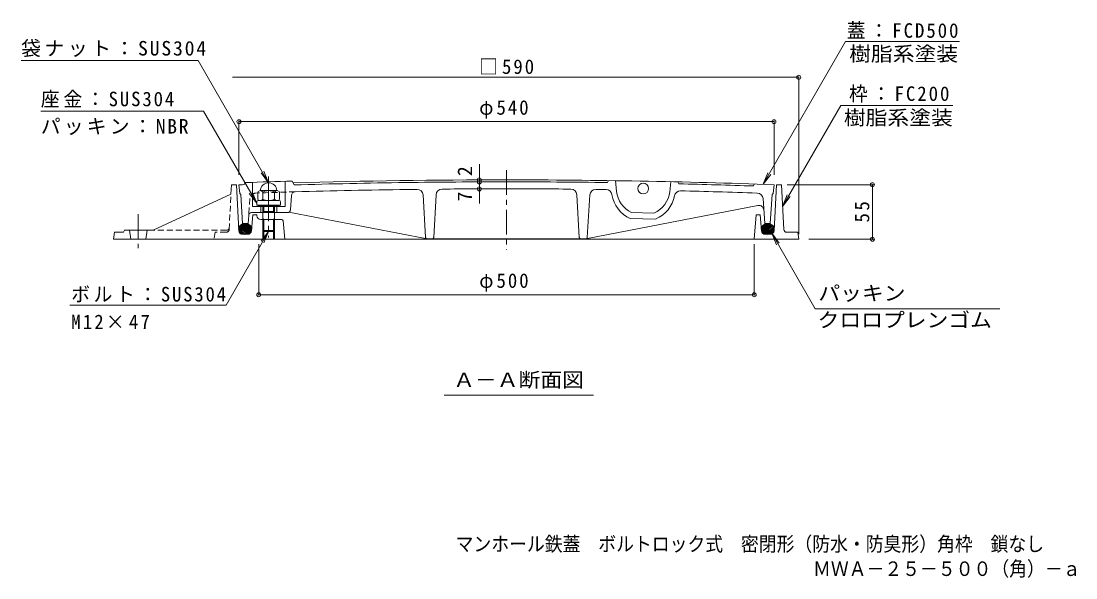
# Model space of a CAD drawing. Units: millimetres, scale not verified. Extents: x -839 to 950, y -677 to 661.
# Drawn here: x -839 to 226, y -677 to -115 of the extents above; entities that cross this region are included whole.
import ezdxf
from ezdxf.enums import TextEntityAlignment as Align

# ---------------------------------------------------------------- set-up
doc = ezdxf.new("R2010")
doc.units = ezdxf.units.MM
doc.header["$LTSCALE"] = 5
doc.header["$PDMODE"] = 32
doc.header["$PDSIZE"] = 4
for name, pattern in [('CHAIN1', [8, 5, -1, 1, -1]), ('CHAIN2', [12, 9, -1, 1, -1]), ('DASHED1', [1.8, 1.2, -0.6])]:
    doc.linetypes.add(name, pattern=pattern)
for name, color, linetype, lineweight in [('8-1', 2, 'Continuous', 9), ('8-2', 3, 'Continuous', 9), ('8-3', 4, 'Continuous', 9), ('8-4', 7, 'Continuous', 9), ('8-5', 7, 'Continuous', 9), ('8-6', 6, 'Continuous', 9)]:
    doc.layers.add(name, color=color, linetype=linetype, lineweight=lineweight)
doc.layers.add('F-5_F-5ﾚｲﾔ', color=2, linetype='Continuous')
doc.styles.add('ＭＳ ゴシック', font='')
doc.styles.get('ＭＳ ゴシック').set_extended_font_data('MS Gothic')

msp = doc.modelspace()

# ---------------------------------------------------------------- linework, layer by layer
at = {"layer": '8-1'}
for p, q in [((-626.876, -289.81), (-626.376, -280.213)), ((-626.376, -280.213), (-621.376, -280.213)), ((-619.066, -326.412), (-621.376, -280.213)), ((-78.686, -326.412), (-76.376, -280.212)), ((-71.376, -280.212), (-76.376, -280.212)), ((-69.024, -325.368), (-71.376, -280.212)), ((-626.876, -289.81), (-705.358, -326.212)), ((-606.092, -326.519), (-604.876, -310.713)), ((-604.876, -310.713), (-600.876, -310.713)), ((-600.808, -311.538), (-600.876, -310.713)), ((-575.867, -315.213), (-596.822, -315.213)), ((-594.876, -315.213), (-594.876, -335.213)), ((-593.876, -315.213), (-593.876, -335.213)), ((-583.876, -315.213), (-583.876, -335.213)), ((-582.876, -315.213), (-582.876, -335.213)), ((-574.375, -316.553), (-572.376, -335.213)), ((-91.66, -326.519), (-92.876, -310.712)), ((-744.358, -328.212), (-745.358, -335.212)), ((-735.358, -328.212), (-744.358, -328.212)), ((-735.358, -328.212), (-734.358, -326.212)), ((-705.358, -326.212), (-734.358, -326.212)), ((-727.96, -335.21), (-729.46, -326.212)), ((-712.96, -335.21), (-711.46, -326.212)), ((-66.028, -328.212), (-54.876, -328.212)), ((-54.876, -328.212), (-53.876, -335.212)), ((-53.876, -335.212), (-745.358, -335.212)), ((-610.08, -330.213), (-615.071, -330.213)), ((-87.672, -330.212), (-82.681, -330.212))]:
    msp.add_line(p, q, dxfattribs=at)
at = {"layer": '8-1', "linetype": 'DASHED1'}
for p, q in [((-628.727, -325.368), (-626.876, -289.81)), ((-631.619, -326.212), (-705.358, -326.212)), ((-642.876, -328.212), (-643.876, -335.212)), ((-631.723, -328.212), (-642.876, -328.212))]:
    msp.add_line(p, q, dxfattribs=at)
at = {"layer": '8-1', "linetype": 'CHAIN1'}
msp.add_line((-720.46, -309.788), (-720.46, -344.246), dxfattribs=at)
at = {"layer": '8-1'}
msp.add_lwpolyline([(-92.876, -310.712), (-96.876, -310.712), (-98.876, -335.212)], dxfattribs=at)
for centre, radius, start, end in [((-596.822, -311.213), 4, 184.66669, 270), ((-575.867, -316.713), 1.5, 6.1149, 90), ((-615.071, -326.213), 4, 182.86198, 270), ((-610.08, -326.213), 4, 270, 355.60158), ((-87.672, -326.212), 4, 184.39842, 270), ((-82.681, -326.212), 4, 270, 357.13802), ((-66.028, -325.212), 3, 182.98134, 270)]:
    msp.add_arc(centre, radius, start, end, dxfattribs=at)
at = {"layer": '8-1', "linetype": 'DASHED1'}
for centre in [(-631.723, -325.212), (-631.619, -323.212)]:
    msp.add_arc(centre, 3, 270, 357.01866, dxfattribs=at)
at = {"layer": '8-2', "linetype": 'CHAIN1'}
msp.add_line((-348.876, -265.459), (-348.876, -345.731), dxfattribs=at)
msp.add_line((-348.876, -265.459), (-348.876, -345.731), dxfattribs=at)
msp.add_line((-348.876, -265.459), (-348.876, -345.731), dxfattribs=at)
at = {"layer": '8-2'}
for p, q in [((-565.126, -276.558), (-563.169, -280.415)), ((-246.945, -278.045), (-245.943, -276.059)), ((-238.875, -276.043), (-237.726, -286.913)), ((-617.875, -289.214), (-618.864, -280.312)), ((-612.126, -278.074), (-612.466, -278.765)), ((-612.126, -278.074), (-612.466, -278.765)), ((-605.125, -277.831), (-605.125, -302.303)), ((-605.125, -277.831), (-605.125, -302.303)), ((-572.126, -276.768), (-572.126, -302.303)), ((-182.876, -277.188), (-184.062, -287.238)), ((-175.875, -277.356), (-174.88, -279.371)), ((-98.876, -279.519), (-99.543, -281.499)), ((-79.876, -289.214), (-78.876, -280.214)), ((-616.875, -290.213), (-617.875, -289.214)), ((-615.126, -319.303), (-616.875, -290.213)), ((-566.915, -305.53), (-565.898, -291.081)), ((-566.915, -305.53), (-565.898, -291.081)), ((-433.028, -290.527), (-430.463, -333.375)), ((-422.297, -333.313), (-419.942, -290.3)), ((-275.454, -333.313), (-277.809, -290.3)), ((-264.723, -290.527), (-267.288, -333.375)), ((-89.979, -294.185), (-88.126, -319.303)), ((-569.906, -308.303), (-606.027, -308.303)), ((-569.906, -308.303), (-606.027, -308.303)), ((-605.125, -302.303), (-572.126, -302.303)), ((-596.625, -302.303), (-596.625, -308.303)), ((-596.625, -302.303), (-596.625, -308.303)), ((-580.626, -302.303), (-580.626, -308.303)), ((-580.626, -302.303), (-580.626, -308.303)), ((-568.361, -307.875), (-428.949, -334.783)), ((-95.057, -301.248), (-268.802, -334.783)), ((-222.721, -308.33), (-200.032, -308.794)), ((-615.126, -319.303), (-609.625, -319.303)), ((-609.021, -311.112), (-609.625, -319.303)), ((-223.88, -314.306), (-198.364, -314.828)), ((-82.626, -319.303), (-88.126, -319.303)), ((-423.78, -334.714), (-348.876, -334.714)), ((-273.971, -334.714), (-348.876, -334.714))]:
    msp.add_line(p, q, dxfattribs=at)
at = {"layer": '8-2', "linetype": 'DASHED1'}
msp.add_line((-607.772, -294.185), (-609.021, -311.112), dxfattribs=at)
at = {"layer": '8-2'}
msp.add_lwpolyline([(-82.626, -319.303), (-80.876, -290.213), (-79.876, -289.214)], dxfattribs=at)
msp.add_circle((-210.875, -284.073), 5.5, dxfattribs=at)
for centre, radius, start, end in [((-298.625, -9274.613), 9002, 91.69646, 91.99577), ((-298.625, -9274.613), 9002, 91.69646, 91.99577), ((-348.876, -7775.352), 7500, 90, 91.64495), ((-348.876, -7775.352), 7500, 87.93691, 90), ((-348.626, -7775.442), 7500, 92.03249, 92.06492), ((-348.626, -7775.442), 7500, 92.03249, 92.06309), ((-614.71, -277.664), 2.5, 272.01211, 333.84622), ((-614.71, -277.664), 2.5, 272.01211, 333.84622), ((-561.91, -291.384), 4, 91.67541, 175.65458), ((-561.91, -291.384), 4, 91.67541, 175.65458), ((-348.876, -7775.352), 7498, 90.77893, 91.63774), ((-348.875, -7775.352), 7490.999, 90.76909, 91.63053), ((-348.876, -7775.352), 7498, 90, 90.77893), ((-348.875, -7775.352), 7490.999, 90.69003, 90.76909), ((-439.017, -290.895), 6, 3.50854, 90.69012), ((-413.952, -290.636), 6, 89.47743, 176.7922), ((-348.875, -7775.352), 7490.999, 90, 90.49733), ((-348.876, -7775.352), 7498, 89.22107, 90), ((-348.876, -7775.352), 7490.999, 89.50267, 90), ((-283.799, -290.636), 6, 3.2078, 90.52257), ((-258.734, -290.895), 6, 89.30988, 176.49146), ((-348.876, -7775.352), 7490.999, 89.23091, 89.30997), ((-248.406, -291.027), 6, 9.01382, 89.23091), ((-210.875, -284.073), 27, 186.03735, 243.97729), ((-210.875, -284.073), 27, 293.67964, 353.26917), ((-173.337, -292.411), 6, 88.65617, 169.19267), ((-348.876, -7775.352), 7498, 88.09438, 88.6703), ((-348.876, -7775.352), 7490.999, 88.36947, 88.65617), ((-348.876, -7775.352), 7490.999, 88.06365, 88.36947), ((-210.875, -285.073), 32, 189.01382, 246.02974), ((-210.663, -285.286), 32, 292.60316, 349.19267), ((-95.963, -294.627), 6, 4.22062, 88.06365), ((-606.027, -311.303), 3, 90, 176.35318), ((-606.027, -311.303), 3, 90, 176.35318), ((-569.906, -305.303), 3, 270, 355.65458), ((-569.906, -305.303), 3, 270, 355.65458), ((-94.109, -306.157), 5, 4.22062, 100.92437), ((-428.965, -333.283), 1.5, 183.50854, 270.61658), ((-348.875, -7775.351), 7440.999, 90.57677, 90.61658), ((-423.795, -333.229), 1.5, 270.57677, 356.7922), ((-273.956, -333.229), 1.5, 183.2078, 269.42323), ((-348.876, -7775.351), 7440.999, 89.38342, 89.42323), ((-268.786, -333.283), 1.5, 269.38342, 356.49146)]:
    msp.add_arc(centre, radius, start, end, dxfattribs=at)
at = {"layer": '8-2', "linetype": 'DASHED1'}
for centre, radius, start, end in [((-348.875, -7775.352), 7490.999, 91.63053, 91.93635), ((-601.788, -294.627), 6, 91.93635, 175.77938)]:
    msp.add_arc(centre, radius, start, end, dxfattribs=at)
at = {"layer": '8-3', "color": 7, "linetype": 'CHAIN2'}
msp.add_line((-588.876, -271.844), (-588.876, -333.442), dxfattribs=at)
at = {"layer": '8-3', "color": 2}
for p, q in [((-580.375, -286.203), (-597.375, -286.203)), ((-599.826, -287.617), (-599.826, -294.789)), ((-594.875, -287.617), (-594.875, -294.789)), ((-582.875, -287.617), (-582.875, -294.789)), ((-577.926, -287.617), (-577.926, -294.789))]:
    msp.add_line(p, q, dxfattribs=at)
at = {"layer": '8-3'}
for p, q in [((-600.876, -297.703), (-600.876, -301.003)), ((-578.376, -296.203), (-599.376, -296.203)), ((-576.876, -297.703), (-576.876, -301.003)), ((-600.876, -301.003), (-576.876, -301.003)), ((-594.876, -326.303), (-594.876, -302.303)), ((-593.876, -307.303), (-594.876, -308.303)), ((-582.876, -307.303), (-594.876, -307.303)), ((-593.876, -307.303), (-593.876, -302.303)), ((-583.876, -307.302), (-583.876, -302.303)), ((-583.875, -307.303), (-582.875, -308.303)), ((-582.876, -326.303), (-582.876, -302.303)), ((-593.876, -315.303), (-594.876, -314.303)), ((-582.876, -315.303), (-594.876, -315.303)), ((-593.876, -327.303), (-593.876, -315.303)), ((-583.876, -327.303), (-583.876, -315.303)), ((-583.875, -315.303), (-582.875, -314.303)), ((-594.876, -326.303), (-593.876, -327.303)), ((-582.876, -326.303), (-594.876, -326.303)), ((-583.876, -327.303), (-593.876, -327.303)), ((-583.876, -327.303), (-582.876, -326.303))]:
    msp.add_line(p, q, dxfattribs=at)
at = {"layer": '8-3', "color": 2}
for centre, radius, start, end in [((-597.35, -289.075), 2.873, 30.49951, 149.50049), ((-588.875, -299.635), 13.433, 63.46959, 116.53041), ((-580.4, -289.075), 2.873, 30.49951, 149.50049), ((-597.351, -293.331), 2.873, 210.49951, 329.50049), ((-588.876, -282.771), 13.433, 243.46959, 296.53041), ((-580.401, -293.331), 2.873, 210.49951, 329.50049)]:
    msp.add_arc(centre, radius, start, end, dxfattribs=at)
at = {"layer": '8-3'}
for centre, start, end in [((-599.376, -297.703), 90, 180), ((-578.376, -297.703), 0, 90)]:
    msp.add_arc(centre, 1.5, start, end, dxfattribs=at)
at = {"layer": '8-3', "color": 2}
msp.add_ellipse((-588.875, -286.203), major_axis=(8.25, 0), ratio=0.9696, start_param=6.28318531, end_param=9.42477796, dxfattribs=at)
at = {"layer": '8-4'}
for p, q in [((-53.876, -171.906), (-625.5, -171.906)), ((-53.876, -171.156), (-53.876, -330.212)), ((-618.875, -215.894), (-618.875, -270.213)), ((-78.876, -216.644), (-618.875, -216.644)), ((-78.876, -215.894), (-78.876, -270.213)), ((-376.199, -275.402), (-376.199, -259.506)), ((-376.199, -277.402), (-376.199, -275.402)), ((-376.199, -284.402), (-376.199, -277.402)), ((-376.199, -284.402), (-376.199, -299.212)), ((21.978, -280.212), (-65.751, -280.212)), ((20.478, -280.212), (20.478, -335.212)), ((-598.876, -391.958), (-598.876, -340.212)), ((-98.876, -391.958), (-98.876, -340.212)), ((21.978, -335.212), (-43.876, -335.212)), ((-98.876, -391.208), (-598.876, -391.208))]:
    msp.add_line(p, q, dxfattribs=at)
for p in [(-53.876, -171.906), (-618.875, -216.644), (-78.876, -216.644), (-376.199, -275.402), (-376.199, -277.402), (-376.199, -284.402), (20.478, -280.212), (20.478, -335.212), (-598.876, -391.208), (-98.876, -391.208)]:
    msp.add_point(p, dxfattribs=at)
at = {"layer": '8-5'}
for p, q in [((-6.714, -135.962), (-89.775, -279.829)), ((108.156, -135.962), (-6.715, -135.962)), ((-838.699, -155.101), (-659.949, -155.101)), ((-588.876, -278.204), (-659.949, -155.101)), ((-11.475, -200.338), (-70.235, -302.115)), ((101.619, -200.338), (-11.475, -200.338)), ((-818.816, -206.154), (-654.463, -206.154)), ((-600.876, -298.97), (-654.463, -206.154)), ((-588.876, -278.204), (-596.486, -268.287)), ((-588.876, -278.204), (-593.66, -266.655)), ((-89.775, -279.829), (-84.992, -268.281)), ((-89.775, -279.829), (-82.166, -269.912)), ((-600.876, -298.97), (-608.485, -289.053)), ((-600.876, -298.97), (-605.659, -287.421)), ((-70.235, -302.115), (-65.452, -290.567)), ((-70.235, -302.115), (-62.626, -292.198)), ((-631.889, -401.803), (-588.876, -327.303)), ((-588.876, -327.303), (-596.486, -337.22)), ((-588.876, -327.303), (-593.66, -338.851)), ((-81.203, -329.18), (-73.593, -339.097)), ((-631.889, -401.803), (-789.538, -401.803)), ((-411.625, -492.405), (-261.125, -492.405))]:
    msp.add_line(p, q, dxfattribs=at)
msp.add_lwpolyline([(149.002, -405.333), (-37.236, -405.333), (-81.203, -329.18), (-76.419, -340.729)], dxfattribs=at)
at = {"layer": '8-6'}
for p, q in [((-599.426, -301.303), (-598.376, -302.303)), ((-598.376, -302.303), (-579.376, -302.303)), ((-578.326, -301.303), (-579.376, -302.303)), ((-578.326, -301.003), (-578.326, -301.303)), ((-606.214, -326.336), (-613.221, -319.33)), ((-91.537, -326.336), (-84.531, -319.33)), ((-614.329, -330.101), (-619.123, -325.307)), ((-612.429, -330.303), (-619.02, -323.713)), ((-610.906, -330.13), (-618.542, -322.494)), ((-609.611, -329.728), (-617.834, -321.505)), ((-608.498, -329.144), (-616.945, -320.697)), ((-607.552, -328.393), (-615.888, -320.056)), ((-606.779, -327.468), (-614.658, -319.589)), ((-605.954, -324.899), (-611.478, -319.375)), ((-606.453, -322.703), (-608.978, -320.178)), ((-91.797, -324.899), (-86.273, -319.375)), ((-91.299, -322.703), (-88.774, -320.178)), ((-90.972, -327.468), (-83.093, -319.589)), ((-90.2, -328.393), (-81.863, -320.056)), ((-89.254, -329.144), (-80.807, -320.697)), ((-88.141, -329.728), (-79.918, -321.505)), ((-86.846, -330.13), (-79.21, -322.494)), ((-85.322, -330.303), (-78.732, -323.713)), ((-83.423, -330.101), (-78.628, -325.307))]:
    msp.add_line(p, q, dxfattribs=at)
msp.add_lwpolyline([(-599.426, -301.003), (-599.426, -301.303), (-578.326, -301.303)], dxfattribs=at)
for centre, major_axis in [((-612.552, -324.803), (6.599, 0)), ((-85.2, -324.803), (-6.599, 0))]:
    msp.add_ellipse(centre, major_axis=major_axis, ratio=0.8337, dxfattribs=at)

# ---------------------------------------------------------------- texts
at = {"layer": '8-4', "color": 2, "style": 'ＭＳ ゴシック'}
for s, p in [('2', (-379.199, -271.545)), ('7', (-379.199, -297.196))]:
    msp.add_text(s, height=14.66, rotation=90, dxfattribs=at).set_placement(p, align=Align.BOTTOM_LEFT)
at = {"layer": '8-4', "color": 2, "char_height": 14.66, "attachment_point": 7, "style": 'ＭＳ ゴシック'}
for s, insert in [('\\T1.21;\\W0.95;□590', (-376.376, -168.906)), ('\\T1.21;\\W0.95;φ540', (-376.375, -213.644)), ('\\T1.21;\\W0.95;φ500', (-376.376, -388.196))]:
    msp.add_mtext(s, dxfattribs=dict(at, insert=insert))
at = {"layer": '8-4', "color": 2, "insert": (17.478, -318.337), "char_height": 14.66, "attachment_point": 7, "rotation": 90, "style": 'ＭＳ ゴシック'}
msp.add_mtext('\\T1.27;\\W0.95;55', dxfattribs=at)
at = {"layer": '8-5', "color": 2, "style": 'ＭＳ ゴシック', "width": 1.1}
for s, p in [('樹脂系塗装', (-3.05, -159.962)), ('樹脂系塗装', (-8.381, -224.338)), ('パッキン', (-34.143, -401.333)), ('クロロプレンゴム', (-34.944, -428.333)), ('Ａ－Ａ断面図', (-402.625, -488.655))]:
    msp.add_text(s, height=14.66, dxfattribs=at).set_placement(p, align=Align.BOTTOM_LEFT)
at = {"layer": '8-5', "color": 2, "char_height": 14.66, "attachment_point": 7, "style": 'ＭＳ ゴシック'}
for s, insert in [('\\T1.21;\\W0.95;蓋：FCD500', (-5.507, -132.962)), ('\\T1.18;袋ナット：SUS304', (-838.699, -151.601)), ('\\T1.21;\\W0.95;枠：FC200', (-3.184, -197.338)), ('\\T1.2;\\W0.95;座金：SUS304', (-818.816, -202.654)), ('\\T1.16;パッキン：NBR', (-818.816, -230.154)), ('\\T1.19;\\W0.95;ボルト：SUS304', (-788.139, -398.803)), ('\\T1.23;\\W0.95;M12×47', (-788.139, -425.803))]:
    msp.add_mtext(s, dxfattribs=dict(at, insert=insert))
at = {"layer": 'F-5_F-5ﾚｲﾔ', "style": 'ＭＳ ゴシック', "width": 0.9}
for s, p in [('マンホール鉄蓋\u3000ボルトロック式\u3000密閉形（防水・防臭形）角枠\u3000鎖なし', (-400.211, -654.149)), ('ＭＷＡ－２５－５００（角）－ａ', (-39.501, -679.096))]:
    msp.add_text(s, height=14.66, dxfattribs=at).set_placement(p, align=Align.BOTTOM_LEFT)

doc.saveas('drawing.dxf')
